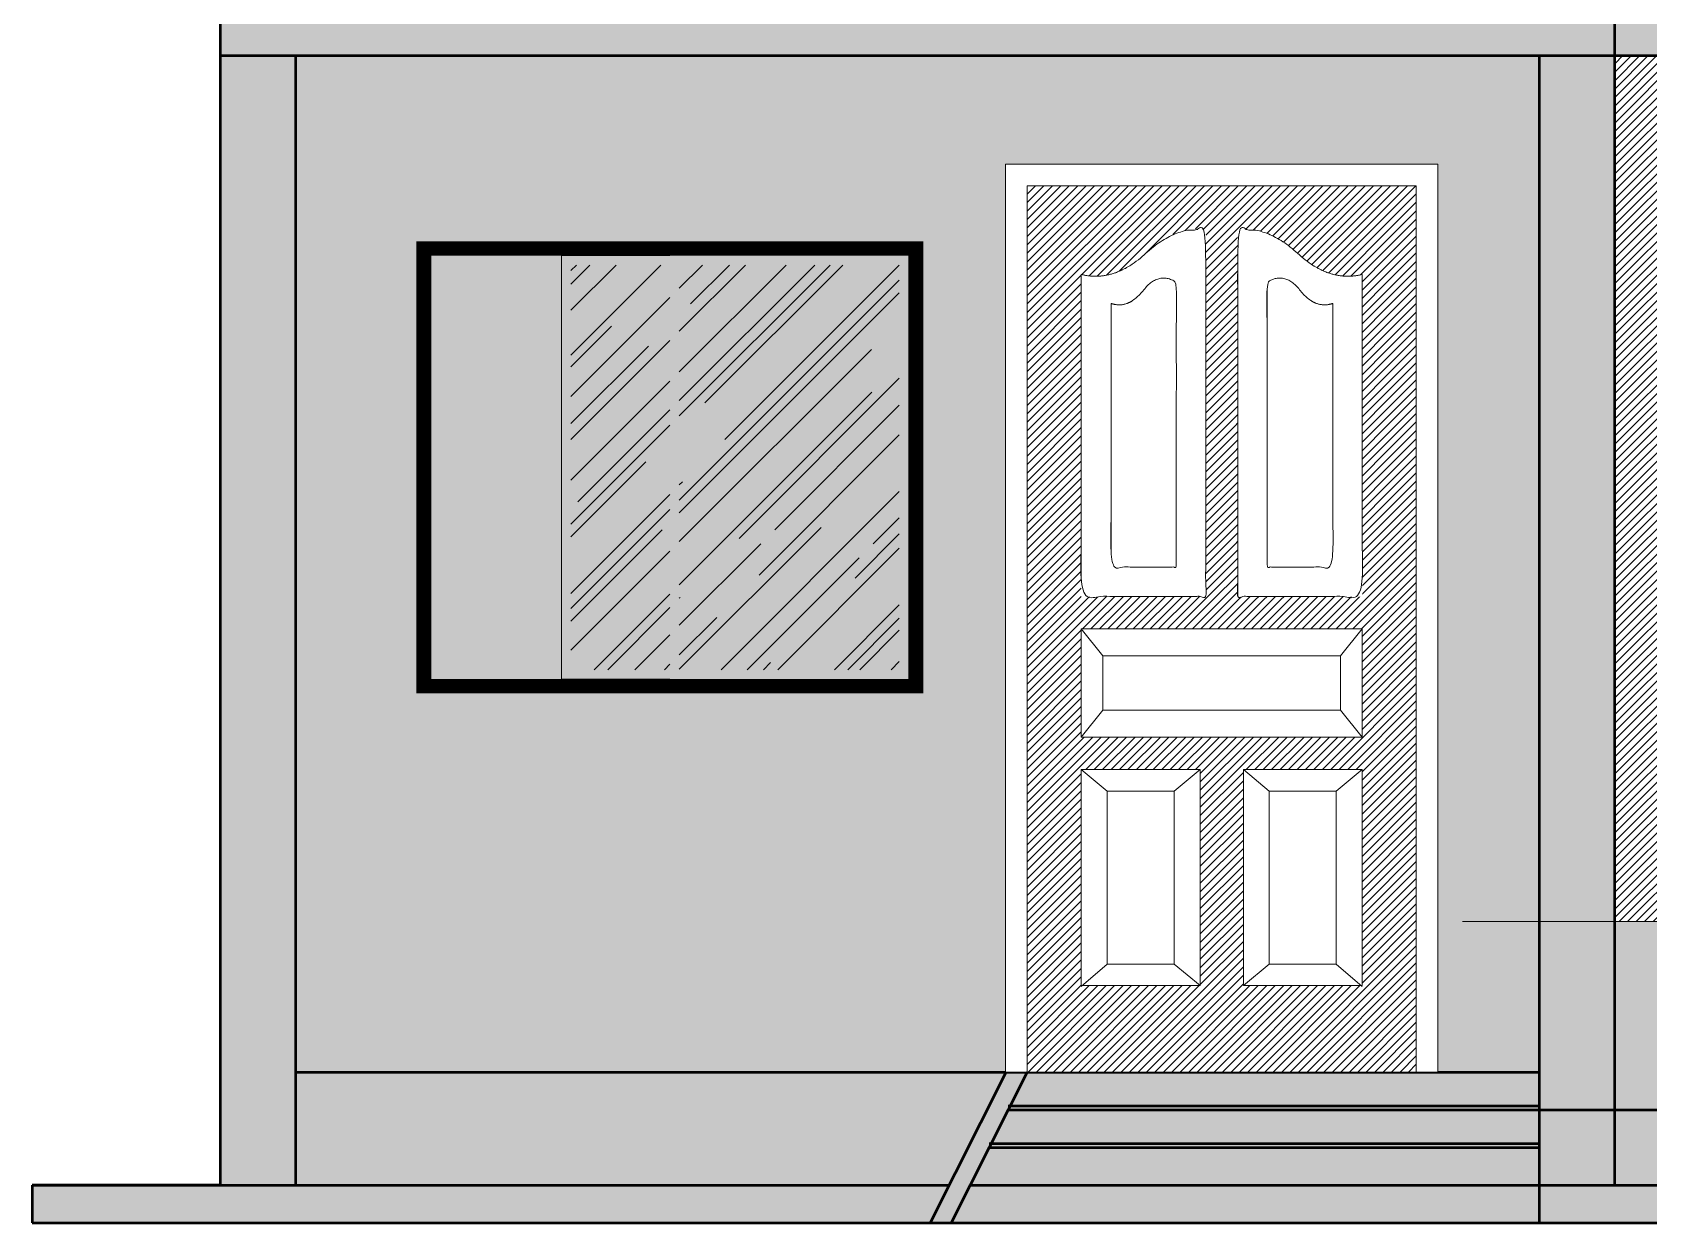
# Model space of a CAD drawing. Header units: millimetres. Extents: x -18002 to 19000, y -38859 to 21000.
# Drawn here: x -17058 to -12765, y -10517 to -7355 of the extents above; entities that cross this region are included whole.
import ezdxf

# ---------------------------------------------------------------- set-up
doc = ezdxf.new("R2010")
doc.units = ezdxf.units.MM
doc.set_wipeout_variables(frame=1)
for name, color, linetype, lineweight in [('A Door', 2, 'Continuous', 25), ('A Glaz', 4, 'Continuous', 25), ('A Wall', 7, 'Continuous', 50), ('A_Wall', 7, 'Continuous', 30), ('hatch', 8, 'Continuous', 0), ('TEXT', 250, 'Continuous', 0)]:
    doc.layers.add(name, color=color, linetype=linetype, lineweight=lineweight)
doc.layers.add('elevation', color=7, linetype='Continuous', lineweight=25, true_color=0xf5f3c7)
doc.layers.add('wall elev', color=7, linetype='Continuous', lineweight=0, true_color=0x9d5420)

msp = doc.modelspace()

# ---------------------------------------------------------------- hatches: boundary and pattern name
at = {"layer": 'A Glaz', "lineweight": 25}
h = msp.add_hatch(dxfattribs=at)
h.set_pattern_fill('ANSI31', color=256, scale=0.25, angle=45, style=0)
h.set_pattern_definition([(90, (836298.191, -261538.15856), (-0.79375, 9e-17), [])])
h.paths.add_polyline_path([(-14730.3, -7948.2), (-14730.3, -9073.2), (-15999, -9073.2), (-15999, -7948.2)])
h.paths.add_polyline_path([(-15339.6, -9048.2), (-15339.6, -7973.2), (-14755.3, -7973.2), (-14755.3, -9048.2)])
h.paths.add_polyline_path([(-14692.8, -7910.7), (-16036.5, -7910.7), (-16036.5, -9110.7), (-14692.8, -9110.7)])
h.paths.add_polyline_path([(-15339.6, -9048.2), (-15339.6, -7973.2), (-14755.3, -7973.2), (-14755.3, -9048.2)])
at = {"layer": 'A Glaz', "lineweight": 25, "ltscale": 20}
h = msp.add_hatch(color=256, dxfattribs=at)
h.set_gradient(color1=(185, 220, 233), one_color=1, tint=1, name='SPHERICAL')
h.paths.add_polyline_path([(-15364.6, -7973.2), (-15627.6, -7973.2), (-15627.6, -9048.2), (-15364.6, -9048.2)])
at = {"layer": 'A Glaz', "lineweight": 15}
h = msp.add_hatch(dxfattribs=at)
h.set_pattern_fill('AR-RROOF', color=256, scale=6.25, angle=45, style=0)
h.set_pattern_definition([(45, (-238548.98, -51304.16), (134.70384, 359.21024), [2381.25, -317.5, 793.75, -158.75]), (45, (-238455.81, -51098.73), (-261.54996, 37.04356), [476.25, -52.3875, 952.5, -119.0625]), (45, (-238588.27, -51152.61), (508.507003, 658.926293), [1270, -222.25, 635, -158.75])])
h.paths.add_polyline_path([(-15364.6, -7973.2), (-15627.6, -7973.2), (-15627.6, -9048.2), (-15364.6, -9048.2)])
h.paths.add_polyline_path([(-14755.3, -7973.2), (-15339.6, -7973.2), (-15339.6, -9048.2), (-14755.3, -9048.2)])
at = {"layer": 'A Glaz', "lineweight": 25, "ltscale": 20}
h = msp.add_hatch(color=256, dxfattribs=at)
h.set_gradient(color1=(185, 220, 233), one_color=1, tint=1, name='SPHERICAL')
h.paths.add_polyline_path([(-14755.3, -7973.2), (-15339.6, -7973.2), (-15339.6, -9048.2), (-14755.3, -9048.2)])
at = {"layer": 'A_Wall', "linetype": 'Continuous'}
h = msp.add_hatch(color=256, dxfattribs=at)
h.dxf.hatch_style = 1
h.paths.add_polyline_path([(-13055.1, -10207.1), (-14461, -10207.1), (-14466.1, -10217.1), (-13055.1, -10217.1)])
h.paths.add_polyline_path([(-13055.1, -10307.1), (-14511.6, -10307.1), (-14516.6, -10317.1), (-13055.1, -10317.1)])
h.paths.add_polyline_path([(-13055.1, -10407.1), (-14562.1, -10407.1), (-14567.2, -10417.1), (-13055.1, -10417.1)])
at = {"layer": 'elevation', "linetype": 'Continuous'}
h = msp.add_hatch(color=256, dxfattribs=at)
h.dxf.hatch_style = 1
h.paths.add_polyline_path([(-14473.2, -7705.4), (-13324.8, -7705.4), (-13324.8, -10117.1), (-13055.1, -10117.1), (-13055.1, -7417.1), (-16358, -7417.1), (-16358, -10117.1), (-14473.2, -10117.1)])
h.paths.add_polyline_path([(-13375.1, -4417.1), (-14098, -4417.1), (-14098, -4917.1), (-16558, -4917.1), (-16558, -6330.1), (-16515.1, -6330.1), (-15742.3, -6330.1), (-15699.4, -6330.1), (-14926.7, -6330.1), (-14883.7, -6330.1), (-14333.8, -6330.1), (-14333.8, -5249.1), (-13533.2, -5249.1), (-13533.2, -6330.1), (-13375.1, -6330.1)])
h.paths.add_polyline_path([(-9708, -6605.4), (-11705.1, -6605.4), (-11705.1, -7267.1), (-9708, -7267.1)])
h.paths.add_polyline_path([(-9708, -5206.5), (-11705.1, -5206.5), (-11705.1, -6505.4), (-9708, -6505.4)])
h.paths.add_polyline_path([(-15957.4, -6384.4), (-16515.1, -6384.4), (-16515.1, -6468.9), (-15957.4, -6468.9)])
h.paths.add_polyline_path([(-15957.4, -6365.8), (-16515.1, -6365.8), (-16515.1, -6375.9), (-15957.4, -6375.9)])
h.paths.add_polyline_path([(-15742.3, -6365.8), (-15957.4, -6365.8), (-15957.4, -6375.9), (-15742.3, -6375.9)])
h.paths.add_polyline_path([(-14926.7, -6375.9), (-15699.4, -6375.9), (-15699.4, -6384.4), (-14926.7, -6384.4)])
h.paths.add_polyline_path([(-15742.3, -6384.4), (-15957.4, -6384.4), (-15957.4, -6468.9), (-15742.3, -6468.9)])
h.paths.add_polyline_path([(-14926.7, -6384.4), (-15699.4, -6384.4), (-15699.4, -6468.9), (-14926.7, -6468.9)])
h.paths.add_polyline_path([(-15957.4, -6477.5), (-16515.1, -6477.5), (-16515.1, -6561.9), (-15957.4, -6561.9)])
h.paths.add_polyline_path([(-15742.3, -6477.5), (-15957.4, -6477.5), (-15957.4, -6561.9), (-15742.3, -6561.9)])
h.paths.add_polyline_path([(-14926.7, -6477.5), (-15699.4, -6477.5), (-15699.4, -6561.9), (-14926.7, -6561.9)])
at = {"layer": 'hatch', "linetype": 'Continuous'}
h = msp.add_hatch(color=256, dxfattribs=at)
h.dxf.hatch_style = 1
h.paths.add_polyline_path([(-13355.1, -6942.5), (-13375.1, -6942.5), (-13375.1, -7027), (-13355.1, -7027)])
h.paths.add_polyline_path([(-13355.1, -7035.5), (-13375.1, -7035.5), (-13375.1, -7117.1), (-13355.1, -7117.1)])
h.paths.add_polyline_path([(-13355.1, -6570.5), (-13375.1, -6570.5), (-13375.1, -6654.9), (-13355.1, -6654.9)])
h.paths.add_polyline_path([(-13355.1, -6477.5), (-13375.1, -6477.5), (-13375.1, -6561.9), (-13355.1, -6561.9)])
h.paths.add_polyline_path([(-13355.1, -6384.4), (-13375.1, -6384.4), (-13375.1, -6468.9), (-13355.1, -6468.9)])
h.paths.add_polyline_path([(-13355.1, -6365.8), (-13375.1, -6365.8), (-13375.1, -6375.9), (-13355.1, -6375.9)])
h.paths.add_polyline_path([(-11705.1, -4417.1), (-11855.1, -4417.1), (-11855.1, -7267.1), (-11705.1, -7267.1)])
h.paths.add_polyline_path([(-9708, -6505.4), (-11705.1, -6505.4), (-11705.1, -6605.4), (-9708, -6605.4)])
h.paths.add_polyline_path([(-9708, -5106.5), (-11705.1, -5106.5), (-11705.1, -5206.5), (-9708, -5206.5)])
h.paths.add_polyline_path([(-9558, -4417.1), (-9708, -4417.1), (-9708, -7267.1), (-9558, -7267.1)])
h.paths.add_polyline_path([(-9708, -7267.1), (-12855.1, -7267.1), (-12855.1, -7417.1), (-9708, -7417.1)])
h.paths.add_polyline_path([(-12855.1, -7117.1), (-16558, -7117.1), (-16558, -7417.1), (-12855.1, -7417.1), (-12855.1, -7267.1)])
h.paths.add_polyline_path([(-9558, -7267.1), (-9708, -7267.1), (-9708, -7417.1), (-9558, -7417.1)])
h.paths.add_polyline_path([(-9558, -7417.1), (-9708, -7417.1), (-9758, -7417.1), (-9758, -10417.1), (-9558, -10417.1)])
h.paths.add_polyline_path([(-12855.1, -7417.1), (-13055.1, -7417.1), (-13055.1, -10217.1), (-12855.1, -10217.1)])
h.paths.add_polyline_path([(-16358, -7417.1), (-16558, -7417.1), (-16558, -10417.1), (-16358, -10417.1)])
h.paths.add_polyline_path([(-12855.1, -10217.1), (-13055.1, -10217.1), (-13055.1, -10417.1), (-12855.1, -10417.1)])
h.paths.add_polyline_path([(-9758, -10217.1), (-12855.1, -10217.1), (-12855.1, -10417.1), (-9758, -10417.1)])
h.paths.add_polyline_path([(-14473.2, -10120.4), (-14473.2, -10117.1), (-16358, -10117.1), (-16358, -10417.1), (-14623.2, -10417.1)])
h = msp.add_hatch(color=256, dxfattribs=at)
h.dxf.hatch_style = 1
h.paths.add_polyline_path([(-9758, -10217.1), (-9758, -9717.1), (-12855.1, -9717.1), (-12855.1, -10217.1)])
h = msp.add_hatch(color=256, dxfattribs=at)
h.dxf.hatch_style = 1
h.paths.add_polyline_path([(-13055.1, -10217.1), (-14466.1, -10217.1), (-14511.6, -10307.1), (-13055.1, -10307.1)])
h.paths.add_polyline_path([(-13055.1, -10317.1), (-14516.6, -10317.1), (-14562.1, -10407.1), (-13055.1, -10407.1)])
h.paths.add_polyline_path([(-13055.1, -10417.1), (-14567.2, -10417.1), (-14617.7, -10517.1), (-13055.1, -10517.1)])
at = {"layer": 'TEXT', "linetype": 'Continuous'}
h = msp.add_hatch(color=256, dxfattribs=at)
h.dxf.hatch_style = 1
h.paths.add_polyline_path([(-17058, -10417.1), (-17058, -10517.1), (-14673.7, -10517.1), (-14623.2, -10417.1)])
h.paths.add_polyline_path([(-9058, -10517.1), (-9058, -10417.1), (-13055.1, -10417.1), (-13055.1, -10517.1)])
at = {"layer": 'wall elev', "linetype": 'Continuous'}
h = msp.add_hatch(dxfattribs=at)
h.set_pattern_fill('ANSI31', color=256, scale=5)
h.set_pattern_definition([(45, (-45558.013, -10417.117), (-11.22532, 11.22532), [])])
h.paths.add_polyline_path([(-11855.1, -4417.1), (-12855.1, -4417.1), (-12855.1, -7267.1), (-11855.1, -7267.1)])
h.paths.add_polyline_path([(-12905.1, -4417.1), (-13355.1, -4417.1), (-13355.1, -6330.1), (-13295.3, -6330.1), (-13252.4, -6330.1), (-12905.1, -6330.1)])
h.paths.add_polyline_path([(-9758, -7417.1), (-12855.1, -7417.1), (-12855.1, -9717.1), (-11988.2, -9717.1), (-11915.1, -9680.6), (-11359.2, -9680.6), (-10706.6, -9680.6), (-10440.8, -9680.6), (-10440.8, -9717.1), (-9758, -9717.1)])
h.paths.add_polyline_path([(-10639, -8470.6, -0.18484), (-10625.5, -8481.3), (-10352.8, -8963.6), (-10344.1, -8979.7, -0.098153), (-10344.1, -9487.2), (-11359.2, -9487.2), (-12374.3, -9487.2, -0.098153), (-12374.3, -8979.7, -0.07212), (-11359.2, -8883, -0.07212), (-10344.1, -8979.7), (-10352.8, -8963.6), (-10602.3, -8522.3, 0.005786), (-10647.9, -8507.4), (-10400.1, -8945.4, 0.067653), (-11359.2, -8862.4, 0.067653), (-12318.3, -8945.4), (-12070.6, -8507.4, 0.005786), (-12116.1, -8522.3), (-12093.4, -8482.2, -0.195575), (-12079.4, -8470.6, -0.086704), (-11359.2, -8375.4, -0.086704)], flags=16)
h.paths.add_polyline_path([(-10465, -9148.8, -0.414214), (-10440.8, -9173), (-10440.8, -9293.9, -0.414214), (-10465, -9318), (-10948.3, -9318), (-10948.3, -9366.4), (-11359.2, -9366.4), (-11770.1, -9366.4), (-11770.1, -9318), (-12253.5, -9318, -0.414214), (-12277.6, -9293.9), (-12277.6, -9173, -0.414214), (-12253.5, -9148.8), (-11794.3, -9148.8, -0.414214), (-11770.1, -9173), (-11770.1, -9269.7), (-11359.2, -9269.7), (-10948.3, -9269.7), (-10948.3, -9173, -0.414214), (-10924.2, -9148.8)], flags=0)
h.paths.add_polyline_path([(-10948.3, -9511.4), (-10730.8, -9511.4), (-10730.8, -9632.2), (-10948.3, -9632.2), (-11359.2, -9632.2), (-11770.1, -9632.2), (-11987.6, -9632.2), (-11987.6, -9511.4), (-11770.1, -9511.4), (-11770.1, -9535.6), (-11359.2, -9535.6), (-10948.3, -9535.6)], flags=16)

# ---------------------------------------------------------------- linework, layer by layer
at = {"layer": 'A Glaz', "lineweight": 20}
msp.add_lwpolyline([(-15364.6, -7948.2), (-15652.6, -7948.2), (-15652.6, -9073.2), (-15364.6, -9073.2)], dxfattribs=at)
at = {"layer": 'A Wall', "linetype": 'Continuous'}
for p, q in [((-16558, -7417.1), (-16558, -4417.1)), ((-12855.1, -7417.1), (-12855.1, -4417.1)), ((-16558, -10417.1), (-16558, -7417.1)), ((-16558, -7417.1), (-9558, -7417.1)), ((-16358, -10417.1), (-16358, -7417.1)), ((-13055.1, -10517.1), (-13055.1, -7417.1)), ((-12855.1, -10417.1), (-12855.1, -7417.1)), ((-16358, -10117.1), (-16358, -9117.1)), ((-16358, -10117.1), (-13058, -10117.1)), ((-14466.1, -10207.1), (-13055.1, -10207.1)), ((-14466.1, -10217.1), (-13055.1, -10217.1)), ((-13058, -10217.1), (-9758, -10217.1)), ((-14516.6, -10307.1), (-13055.1, -10307.1)), ((-14516.6, -10317.1), (-13055.1, -10317.1)), ((-16558, -10417.1), (-17058, -10417.1)), ((-17058, -10417.1), (-14623.2, -10417.1)), ((-17058, -10417.1), (-17058, -10517.1)), ((-16558, -10417.1), (-14623.2, -10417.1)), ((-16558, -10417.1), (-14623.2, -10417.1)), ((-14567.2, -10417.1), (-9058, -10417.1)), ((-14567.2, -10417.1), (-13058, -10417.1)), ((-14567.2, -10417.1), (-9558, -10417.1)), ((-17058, -10517.1), (-9058, -10517.1))]:
    msp.add_line(p, q, dxfattribs=at)
at = {"layer": 'hatch', "linetype": 'Continuous'}
for p, q in [((-9758, -9717.1), (-13259.9, -9717.1)), ((-13058, -10117.1), (-13055.1, -10207.1)), ((-13055.1, -10207.1), (-14461, -10207.1)), ((-14673.7, -10517.1), (-14617.7, -10517.1))]:
    msp.add_line(p, q, dxfattribs=at)

# ---------------------------------------------------------------- next in the draw order: wipeouts: each hides what was drawn before it
at = {"linetype": 'Continuous', "lineweight": 5}
msp.add_wipeout([(-14473.2, -7705.4), (-13324.8, -7705.4), (-13324.8, -10117.1), (-14473.2, -10117.1)], dxfattribs=at).dxf.layer = 'A Door'

# ---------------------------------------------------------------- next in the draw order: hatches: boundary and pattern name
at = {"layer": 'hatch', "linetype": 'Continuous'}
h = msp.add_hatch(color=256, dxfattribs=at)
h.dxf.hatch_style = 1
h.paths.add_polyline_path([(-14415.8, -10117.1), (-14473.2, -10117.1), (-14473.2, -10120.4), (-14673.7, -10517.1), (-14617.7, -10517.1)])

# ---------------------------------------------------------------- next in the draw order: linework, layer by layer
at = {"layer": 'A Door', "linetype": 'Continuous', "lineweight": 5}
msp.add_lwpolyline([(-14473.2, -7705.4), (-13324.8, -7705.4), (-13324.8, -10117.1), (-14473.2, -10117.1)], close=True, dxfattribs=at)
at = {"layer": 'A Wall', "linetype": 'Continuous'}
msp.add_line((-14473.2, -10120.4), (-14673.7, -10517.1), dxfattribs=at)
at = {"layer": 'hatch', "linetype": 'Continuous'}
for p, q in [((-14473.2, -10120.4), (-14673.7, -10517.1)), ((-14473.2, -10117.1), (-14473.2, -10120.4))]:
    msp.add_line(p, q, dxfattribs=at)

# ---------------------------------------------------------------- next in the draw order: wipeouts: each hides what was drawn before it
at = {"linetype": 'Continuous', "lineweight": 5}
msp.add_wipeout([(-14415.8, -7762.8), (-13382.2, -7762.8), (-13382.2, -10117.1), (-14415.8, -10117.1)], dxfattribs=at).dxf.layer = 'A Door'

# ---------------------------------------------------------------- next in the draw order: hatches: boundary and pattern name
at = {"layer": 'hatch', "linetype": 'Continuous'}
h = msp.add_hatch(color=256, dxfattribs=at)
h.dxf.hatch_style = 1
h.paths.add_polyline_path([(-13055.1, -10207.1), (-13058, -10117.1), (-14415.6, -10117.1), (-14461, -10207.1)])
at = {"layer": 'wall elev', "linetype": 'Continuous'}
h = msp.add_hatch(dxfattribs=at)
h.set_pattern_fill('ANSI31', color=256, scale=5)
h.set_pattern_definition([(45, (-41058.013, -10517.117), (-11.22532, 11.22532), [])])
h.paths.add_polyline_path([(-14415.8, -10117.1), (-13382.2, -10117.1), (-13382.2, -7762.8), (-14415.8, -7762.8)])
h.paths.add_polyline_path([(-14272.3, -8940), (-13525.8, -8940), (-13525.8, -9227.1), (-14272.3, -9227.1)], flags=16)
h.paths.add_polyline_path([(-14214.8, -9011.7), (-13583.2, -9011.7), (-13583.2, -9155.3), (-14214.8, -9155.3)], flags=0)
edge = h.paths.add_edge_path(flags=0)
edge.add_line((-14272.3, -8853.8), (-14272.3, -7998.2))
edge.add_spline(control_points=[(-14272.3, -7998.2), (-14185, -8020), (-14101, -7942.5), (-14099.7, -7941.3)], knot_values=[0, 0, 0, 1, 1.015625, 1.015625, 1.015625], degree=2, periodic=0)
edge.add_line((-14184.8, -7995.1), (-14184.8, -7995.1))
edge.add_spline(control_points=[(-14272.3, -7998.2), (-14185, -8020), (-14101, -7942.5), (-14099.7, -7941.3)], knot_values=[0, 0, 0, 1, 1.015625, 1.015625, 1.015625], degree=2, periodic=0)
edge.add_line((-14099.7, -7941.3), (-14077.8, -7921.2))
edge.add_line((-14077.8, -7921.2), (-14056.2, -7907.8))
edge.add_spline(control_points=[(-14053.6, -7906.3), (-14054.9, -7907.1), (-14056.2, -7907.8)], knot_values=[1.28125, 1.28125, 1.28125, 1.296875, 1.296875, 1.296875], degree=2, periodic=0)
edge.add_spline(control_points=[(-14003.2, -7884.1), (-14004.5, -7884.4), (-14005.7, -7884.8)], knot_values=[1.59375, 1.59375, 1.59375, 1.609375, 1.609375, 1.609375], degree=2, periodic=0)
edge.add_line((-14003.2, -7884.1), (-13977, -7876.8))
edge.add_line((-13977, -7876.8), (-13941.5, -7880.8))
edge.add_line((-13941.5, -7880.8), (-13941.5, -8853.8))
edge.add_line((-13941.5, -8853.8), (-14272.3, -8853.8))
h.paths.add_polyline_path([(-14272.3, -8853.8), (-14272.3, -7998.2), (-14269.5, -7998.9), (-14266.8, -7999.5), (-14264.1, -8000.1), (-14261.4, -8000.6), (-14258.7, -8001), (-14255.9, -8001.5), (-14253.2, -8001.8), (-14250.5, -8002.2), (-14247.8, -8002.4), (-14245.1, -8002.7), (-14242.4, -8002.8), (-14239.7, -8003), (-14237, -8003), (-14234.3, -8003.1), (-14231.6, -8003.1), (-14228.9, -8003), (-14226.2, -8002.9), (-14223.5, -8002.7), (-14220.9, -8002.5), (-14218.2, -8002.3), (-14215.5, -8002), (-14212.8, -8001.6), (-14210.1, -8001.2), (-14207.5, -8000.8), (-14204.8, -8000.3), (-14202.1, -7999.8), (-14199.4, -7999.2), (-14196.8, -7998.5), (-14194.1, -7997.8), (-14191.5, -7997.1), (-14188.8, -7996.3), (-14186.1, -7995.5), (-14183.5, -7994.6), (-14180.8, -7993.7), (-14178.2, -7992.7), (-14175.5, -7991.7), (-14172.9, -7990.6), (-14170.2, -7989.5), (-14167.6, -7988.4), (-14165, -7987.1), (-14162.3, -7985.9), (-14159.7, -7984.6), (-14157.1, -7983.2), (-14154.4, -7981.8), (-14151.8, -7980.4), (-14149.2, -7978.9), (-14146.6, -7977.3), (-14143.9, -7975.7), (-14141.3, -7974.1), (-14138.7, -7972.4), (-14136.1, -7970.7), (-14133.5, -7968.9), (-14130.9, -7967), (-14128.3, -7965.1), (-14125.6, -7963.2), (-14123, -7961.2), (-14120.4, -7959.2), (-14117.8, -7957.1), (-14115.7, -7955.4), (-14072.6, -7917.4), (-14023.1, -7888.4), (-13970.8, -7876.7), (-13941.5, -7881), (-13941.5, -8853.8)], flags=16)
edge = h.paths.add_edge_path(flags=0)
edge.add_spline(control_points=[(-14191.6, -8075.7), (-14190.9, -8075.9), (-14190.2, -8076.1)], knot_values=[0.015625, 0.015625, 0.015625, 0.03125, 0.03125, 0.03125], degree=2, periodic=0)
edge.add_line((-14190.2, -8076.1), (-14191.6, -8075.7))
h.paths.add_polyline_path([(-14193, -8775.7), (-14193, -8075.2), (-14191.6, -8075.7), (-14190.2, -8076.1), (-14188.7, -8076.5), (-14187.3, -8076.9), (-14185.9, -8077.3), (-14184.5, -8077.6), (-14183, -8077.9), (-14181.6, -8078.1), (-14180.2, -8078.4), (-14178.8, -8078.6), (-14177.4, -8078.7), (-14176, -8078.8), (-14174.6, -8078.9), (-14173.2, -8079), (-14171.8, -8079), (-14170.4, -8079), (-14169, -8079), (-14167.6, -8078.9), (-14166.3, -8078.8), (-14164.9, -8078.7), (-14163.5, -8078.5), (-14162.1, -8078.3), (-14160.8, -8078.1), (-14159.4, -8077.8), (-14158, -8077.5), (-14156.6, -8077.2), (-14155.3, -8076.8), (-14153.9, -8076.4), (-14152.6, -8076), (-14151.2, -8075.5), (-14149.9, -8075), (-14148.5, -8074.5), (-14147.2, -8073.9), (-14145.8, -8073.3), (-14144.5, -8072.7), (-14143.2, -8072), (-14141.8, -8071.3), (-14140.5, -8070.6), (-14139.2, -8069.8), (-14137.8, -8069), (-14136.5, -8068.2), (-14135.2, -8067.3), (-14133.9, -8066.5), (-14132.6, -8065.5), (-14131.3, -8064.6), (-14130, -8063.6), (-14128.7, -8062.6), (-14127.3, -8061.5), (-14126.1, -8060.4), (-14124.8, -8059.3), (-14123.5, -8058.1), (-14122.2, -8057), (-14120.9, -8055.7), (-14119.6, -8054.5), (-14119.4, -8054.3), (-14078.4, -8007.1), (-14019.6, -8008.9), (-14019.6, -8775.7)], flags=0)
h.paths.add_polyline_path([(-14272.3, -9313.2), (-13956.4, -9313.2), (-13956.4, -9887.4), (-14272.3, -9887.4)], flags=16)
h.paths.add_polyline_path([(-14203.4, -9370.6), (-14025.4, -9370.6), (-14025.4, -9830), (-14203.4, -9830)], flags=0)
edge = h.paths.add_edge_path(flags=16)
edge.add_spline(control_points=[(-13739.4, -7909.5), (-13740.6, -7908.6), (-13741.9, -7907.8)], knot_values=[1.265625, 1.265625, 1.265625, 1.28125, 1.28125, 1.28125], degree=2, periodic=0)
edge.add_line((-13741.9, -7907.8), (-13739.4, -7909.5))
edge = h.paths.add_edge_path(flags=0)
edge.add_spline(control_points=[(-13658.7, -8069.8), (-13658, -8070.2), (-13657.4, -8070.6)], knot_values=[0.59375, 0.59375, 0.59375, 0.609375, 0.609375, 0.609375], degree=2, periodic=0)
edge.add_line((-13657.4, -8070.6), (-13658.7, -8069.8))
h.paths.add_polyline_path([(-13778.4, -8775.7), (-13778.4, -8012.9), (-13730.6, -8004.8), (-13703.2, -8026.2), (-13700.4, -8029.6), (-13664.1, -8066.4), (-13664, -8066.5), (-13662.7, -8067.3), (-13661.4, -8068.2), (-13660, -8069), (-13658.7, -8069.8), (-13657.4, -8070.6), (-13656, -8071.3), (-13654.7, -8072), (-13653.3, -8072.7), (-13652, -8073.3), (-13650.6, -8073.9), (-13649.2, -8074.5), (-13647.9, -8075), (-13646.5, -8075.5), (-13645.1, -8076), (-13643.8, -8076.4), (-13642.4, -8076.8), (-13641, -8077.2), (-13639.6, -8077.5), (-13638.2, -8077.8), (-13636.8, -8078.1), (-13635.4, -8078.3), (-13634, -8078.5), (-13632.6, -8078.7), (-13631.2, -8078.8), (-13629.8, -8078.9), (-13628.4, -8079), (-13627, -8079), (-13625.6, -8079), (-13624.1, -8079), (-13622.7, -8078.9), (-13621.3, -8078.8), (-13619.9, -8078.7), (-13618.4, -8078.6), (-13617, -8078.4), (-13615.5, -8078.1), (-13614.1, -8077.9), (-13612.6, -8077.6), (-13611.2, -8077.3), (-13609.7, -8076.9), (-13608.3, -8076.5), (-13606.8, -8076.1), (-13605.3, -8075.7), (-13603.9, -8075.2), (-13603.9, -8775.7)], flags=16)
h.paths.add_polyline_path([(-13841.6, -9313.2), (-13525.8, -9313.2), (-13525.8, -9887.4), (-13841.6, -9887.4)], flags=16)
h.paths.add_polyline_path([(-13772.7, -9370.6), (-13594.7, -9370.6), (-13594.7, -9830), (-13772.7, -9830)], flags=0)
h.paths.add_polyline_path([(-14071.5, -8006.7), (-14090.3, -8022.7), (-14066.2, -8003.1), (-14041.3, -8009.4), (-14042.7, -8009), (-14044.1, -8008.8), (-14045.6, -8008.5), (-14047, -8008.3), (-14048.4, -8008.1), (-14049.8, -8008)], flags=0)
h.paths.add_polyline_path([(-13682.3, -8050.5), (-13681, -8051.9), (-13679.7, -8053.2), (-13678.8, -8054.1), (-13694.9, -8035.5), (-13682.4, -8050.4)], flags=0)
h.paths.add_polyline_path([(-13687.8, -7950.7), (-13685.4, -7952.8), (-13682.8, -7955), (-13682.4, -7955.4), (-13700.9, -7939)], flags=16)

# ---------------------------------------------------------------- next in the draw order: linework, layer by layer
at = {"layer": 'A Door', "linetype": 'Continuous', "lineweight": 5}
msp.add_lwpolyline([(-14415.8, -7762.8), (-13382.2, -7762.8), (-13382.2, -10117.1), (-14415.8, -10117.1)], close=True, dxfattribs=at)
at = {"layer": 'A Wall', "linetype": 'Continuous'}
msp.add_line((-14415.6, -10117.1), (-14617.7, -10517.1), dxfattribs=at)
at = {"layer": 'hatch', "linetype": 'Continuous'}
for p, q in [((-14617.7, -10517.1), (-14415.8, -10117.1)), ((-14473.2, -10117.1), (-14415.6, -10117.1)), ((-14461, -10207.1), (-14415.8, -10117.1)), ((-14415.6, -10117.1), (-13324.8, -10117.1)), ((-14415.6, -10117.1), (-13058, -10117.1))]:
    msp.add_line(p, q, dxfattribs=at)

# ---------------------------------------------------------------- next in the draw order: wipeouts: each hides what was drawn before it
at = {"linetype": 'Continuous', "lineweight": 5}
for points in [[(-14272.3, -7998.2), (-14269.5, -7998.9), (-14266.8, -7999.5), (-14264.1, -8000.1), (-14261.4, -8000.6), (-14258.7, -8001), (-14255.9, -8001.5), (-14253.2, -8001.8), (-14250.5, -8002.2), (-14247.8, -8002.4), (-14245.1, -8002.7), (-14242.4, -8002.8), (-14239.7, -8003), (-14237, -8003), (-14234.3, -8003.1), (-14231.6, -8003.1), (-14228.9, -8003), (-14226.2, -8002.9), (-14223.5, -8002.7), (-14220.9, -8002.5), (-14218.2, -8002.3), (-14215.5, -8002), (-14212.8, -8001.6), (-14210.1, -8001.2), (-14207.5, -8000.8), (-14204.8, -8000.3), (-14202.1, -7999.8), (-14199.4, -7999.2), (-14196.8, -7998.5), (-14194.1, -7997.8), (-14191.5, -7997.1), (-14188.8, -7996.3), (-14186.1, -7995.5), (-14183.5, -7994.6), (-14180.8, -7993.7), (-14178.2, -7992.7), (-14175.5, -7991.7), (-14172.9, -7990.6), (-14170.2, -7989.5), (-14167.6, -7988.4), (-14165, -7987.1), (-14162.3, -7985.9), (-14159.7, -7984.6), (-14157.1, -7983.2), (-14154.4, -7981.8), (-14151.8, -7980.4), (-14149.2, -7978.9), (-14146.6, -7977.3), (-14143.9, -7975.7), (-14141.3, -7974.1), (-14138.7, -7972.4), (-14136.1, -7970.7), (-14133.5, -7968.9), (-14130.9, -7967), (-14128.3, -7965.1), (-14125.6, -7963.2), (-14123, -7961.2), (-14120.4, -7959.2), (-14117.8, -7957.1), (-14115.2, -7955), (-14112.7, -7952.8), (-14110.1, -7950.6), (-14107.5, -7948.4), (-14104.9, -7946), (-14102.3, -7943.7), (-14099.7, -7941.3), (-14097.1, -7939), (-14094.6, -7936.7), (-14092, -7934.5), (-14089.4, -7932.3), (-14086.8, -7930.2), (-14084.3, -7928.1), (-14081.7, -7926), (-14079.1, -7924), (-14076.6, -7922), (-14074, -7920.1), (-14071.5, -7918.2), (-14068.9, -7916.4), (-14066.3, -7914.6), (-14063.8, -7912.8), (-14061.2, -7911.1), (-14058.7, -7909.5), (-14056.2, -7907.8), (-14053.6, -7906.3), (-14051.1, -7904.7), (-14048.5, -7903.3), (-14046, -7901.8), (-14043.5, -7900.4), (-14040.9, -7899.1), (-14038.4, -7897.8), (-14035.9, -7896.5), (-14033.3, -7895.3), (-14030.8, -7894.1), (-14028.3, -7893), (-14025.8, -7891.9), (-14023.3, -7890.8), (-14020.8, -7889.8), (-14018.2, -7888.9), (-14015.7, -7888), (-14013.2, -7887.1), (-14010.7, -7886.3), (-14008.2, -7885.5), (-14005.7, -7884.8), (-14003.2, -7884.1), (-14000.7, -7883.4), (-13998.2, -7882.8), (-13995.7, -7882.3), (-13993.3, -7881.7), (-13990.8, -7881.3), (-13988.3, -7880.9), (-13985.8, -7880.5), (-13983.3, -7880.1), (-13980.9, -7879.8), (-13978.4, -7879.6), (-13975.9, -7879.4), (-13973.4, -7879.2), (-13971, -7879.1), (-13968.5, -7879), (-13966, -7879), (-13963.6, -7879), (-13961.1, -7879.1), (-13958.7, -7879.2), (-13956.2, -7879.3), (-13953.7, -7879.5), (-13951.3, -7879.7), (-13948.8, -7880), (-13946.4, -7880.3), (-13944, -7880.7), (-13941.5, -7881.1), (-13941.5, -8853.8), (-14272.3, -8853.8)], [(-13525.8, -7998.2), (-13528.5, -7998.9), (-13531.2, -7999.5), (-13534, -8000.1), (-13536.7, -8000.6), (-13539.4, -8001), (-13542.1, -8001.5), (-13544.8, -8001.8), (-13547.5, -8002.2), (-13550.2, -8002.4), (-13552.9, -8002.7), (-13555.6, -8002.8), (-13558.3, -8003), (-13561, -8003), (-13563.7, -8003.1), (-13566.4, -8003.1), (-13569.1, -8003), (-13571.8, -8002.9), (-13574.5, -8002.7), (-13577.2, -8002.5), (-13579.9, -8002.3), (-13582.6, -8002), (-13585.2, -8001.6), (-13587.9, -8001.2), (-13590.6, -8000.8), (-13593.3, -8000.3), (-13595.9, -7999.8), (-13598.6, -7999.2), (-13601.3, -7998.5), (-13603.9, -7997.8), (-13606.6, -7997.1), (-13609.3, -7996.3), (-13611.9, -7995.5), (-13614.6, -7994.6), (-13617.2, -7993.7), (-13619.9, -7992.7), (-13622.5, -7991.7), (-13625.2, -7990.6), (-13627.8, -7989.5), (-13630.4, -7988.4), (-13633.1, -7987.1), (-13635.7, -7985.9), (-13638.4, -7984.6), (-13641, -7983.2), (-13643.6, -7981.8), (-13646.2, -7980.4), (-13648.9, -7978.9), (-13651.5, -7977.3), (-13654.1, -7975.7), (-13656.7, -7974.1), (-13659.4, -7972.4), (-13662, -7970.7), (-13664.6, -7968.9), (-13667.2, -7967), (-13669.8, -7965.1), (-13672.4, -7963.2), (-13675, -7961.2), (-13677.6, -7959.2), (-13680.2, -7957.1), (-13682.8, -7955), (-13685.4, -7952.8), (-13688, -7950.6), (-13690.6, -7948.4), (-13693.2, -7946), (-13695.7, -7943.7), (-13698.3, -7941.3), (-13700.9, -7939), (-13703.5, -7936.7), (-13706.1, -7934.5), (-13708.6, -7932.3), (-13711.2, -7930.2), (-13713.8, -7928.1), (-13716.3, -7926), (-13718.9, -7924), (-13721.5, -7922), (-13724, -7920.1), (-13726.6, -7918.2), (-13729.2, -7916.4), (-13731.7, -7914.6), (-13734.3, -7912.8), (-13736.8, -7911.1), (-13739.4, -7909.5), (-13741.9, -7907.8), (-13744.4, -7906.3), (-13747, -7904.7), (-13749.5, -7903.3), (-13752.1, -7901.8), (-13754.6, -7900.4), (-13757.1, -7899.1), (-13759.6, -7897.8), (-13762.2, -7896.5), (-13764.7, -7895.3), (-13767.2, -7894.1), (-13769.7, -7893), (-13772.3, -7891.9), (-13774.8, -7890.8), (-13777.3, -7889.8), (-13779.8, -7888.9), (-13782.3, -7888), (-13784.8, -7887.1), (-13787.3, -7886.3), (-13789.8, -7885.5), (-13792.3, -7884.8), (-13794.8, -7884.1), (-13797.3, -7883.4), (-13799.8, -7882.8), (-13802.3, -7882.3), (-13804.8, -7881.7), (-13807.3, -7881.3), (-13809.8, -7880.9), (-13812.2, -7880.5), (-13814.7, -7880.1), (-13817.2, -7879.8), (-13819.7, -7879.6), (-13822.1, -7879.4), (-13824.6, -7879.2), (-13827.1, -7879.1), (-13829.6, -7879), (-13832, -7879), (-13834.5, -7879), (-13836.9, -7879.1), (-13839.4, -7879.2), (-13841.8, -7879.3), (-13844.3, -7879.5), (-13846.8, -7879.7), (-13849.2, -7880), (-13851.6, -7880.3), (-13854.1, -7880.7), (-13856.5, -7881.1), (-13856.5, -8853.8), (-13525.8, -8853.8)], [(-14272.3, -8940), (-13525.8, -8940), (-13525.8, -9227.1), (-14272.3, -9227.1)], [(-14272.3, -9313.2), (-13956.4, -9313.2), (-13956.4, -9887.4), (-14272.3, -9887.4)], [(-13841.6, -9313.2), (-13525.8, -9313.2), (-13525.8, -9887.4), (-13841.6, -9887.4)]]:
    msp.add_wipeout(points, dxfattribs=at).dxf.layer = 'A Door'

# ---------------------------------------------------------------- next in the draw order: linework, layer by layer
at = {"layer": 'A Door', "linetype": 'Continuous', "lineweight": 5}
for p, q in [((-14214.8, -9011.7), (-14272.3, -8940)), ((-14272.3, -9227.1), (-14214.8, -9155.3))]:
    msp.add_line(p, q, dxfattribs=at)
for points in [[(-14272.3, -8940), (-13525.8, -8940), (-13525.8, -9227.1), (-14272.3, -9227.1)], [(-14272.3, -9313.2), (-13956.4, -9313.2), (-13956.4, -9887.4), (-14272.3, -9887.4)], [(-13841.6, -9313.2), (-13525.8, -9313.2), (-13525.8, -9887.4), (-13841.6, -9887.4)]]:
    msp.add_lwpolyline(points, close=True, dxfattribs=at)
for points in [[(-14272.3, -7998.2), (-14185, -8020), (-14019.6, -7867.3), (-13941.5, -7881.1), (-13941.5, -8367.5), (-13941.5, -8853.8), (-14106.9, -8853.8), (-14272.3, -8853.8), (-14272.3, -8426), (-14272.3, -7998.2)], [(-13525.8, -7998.2), (-13613.1, -8020), (-13778.4, -7867.3), (-13856.5, -7881.1), (-13856.5, -8367.5), (-13856.5, -8853.8), (-13691.2, -8853.8), (-13525.8, -8853.8), (-13525.8, -8426), (-13525.8, -7998.2)]]:
    msp.add_open_spline(points, degree=2, knots=[0, 0, 0, 1, 2, 2, 3, 3, 4, 4, 5, 5, 5], dxfattribs=at)

# ---------------------------------------------------------------- next in the draw order: wipeouts: each hides what was drawn before it
at = {"linetype": 'Continuous', "lineweight": 5}
for points in [[(-14193, -8075.2), (-14191.6, -8075.7), (-14190.2, -8076.1), (-14188.7, -8076.5), (-14187.3, -8076.9), (-14185.9, -8077.3), (-14184.5, -8077.6), (-14183, -8077.9), (-14181.6, -8078.1), (-14180.2, -8078.4), (-14178.8, -8078.6), (-14177.4, -8078.7), (-14176, -8078.8), (-14174.6, -8078.9), (-14173.2, -8079), (-14171.8, -8079), (-14170.4, -8079), (-14169, -8079), (-14167.6, -8078.9), (-14166.3, -8078.8), (-14164.9, -8078.7), (-14163.5, -8078.5), (-14162.1, -8078.3), (-14160.8, -8078.1), (-14159.4, -8077.8), (-14158, -8077.5), (-14156.6, -8077.2), (-14155.3, -8076.8), (-14153.9, -8076.4), (-14152.6, -8076), (-14151.2, -8075.5), (-14149.9, -8075), (-14148.5, -8074.5), (-14147.2, -8073.9), (-14145.8, -8073.3), (-14144.5, -8072.7), (-14143.2, -8072), (-14141.8, -8071.3), (-14140.5, -8070.6), (-14139.2, -8069.8), (-14137.8, -8069), (-14136.5, -8068.2), (-14135.2, -8067.3), (-14133.9, -8066.5), (-14132.6, -8065.5), (-14131.3, -8064.6), (-14130, -8063.6), (-14128.7, -8062.6), (-14127.3, -8061.5), (-14126.1, -8060.4), (-14124.8, -8059.3), (-14123.5, -8058.1), (-14122.2, -8057), (-14120.9, -8055.7), (-14119.6, -8054.5), (-14118.3, -8053.2), (-14117, -8051.9), (-14115.8, -8050.5), (-14114.5, -8049.1), (-14113.2, -8047.7), (-14111.9, -8046.3), (-14110.7, -8044.8), (-14109.4, -8043.3), (-14108.2, -8041.7), (-14106.9, -8040.1), (-14105.6, -8038.6), (-14104.4, -8037), (-14103.1, -8035.5), (-14101.8, -8034.1), (-14100.6, -8032.7), (-14099.3, -8031.3), (-14098, -8029.9), (-14096.7, -8028.6), (-14095.5, -8027.4), (-14094.2, -8026.2), (-14092.9, -8025), (-14091.6, -8023.8), (-14090.3, -8022.7), (-14089, -8021.7), (-14087.7, -8020.6), (-14086.4, -8019.7), (-14085.1, -8018.7), (-14083.7, -8017.8), (-14082.4, -8016.9), (-14081.1, -8016.1), (-14079.8, -8015.3), (-14078.4, -8014.6), (-14077.1, -8013.9), (-14075.8, -8013.2), (-14074.4, -8012.6), (-14073.1, -8012), (-14071.8, -8011.4), (-14070.4, -8010.9), (-14069.1, -8010.5), (-14067.7, -8010), (-14066.3, -8009.6), (-14065, -8009.3), (-14063.6, -8009), (-14062.2, -8008.7), (-14060.9, -8008.5), (-14059.5, -8008.3), (-14058.1, -8008.1), (-14056.7, -8008), (-14055.3, -8007.9), (-14054, -8007.9), (-14052.6, -8007.9), (-14051.2, -8007.9), (-14049.8, -8008), (-14048.4, -8008.1), (-14047, -8008.3), (-14045.6, -8008.5), (-14044.1, -8008.8), (-14042.7, -8009), (-14041.3, -8009.4), (-14039.9, -8009.7), (-14038.5, -8010.1), (-14037, -8010.6), (-14035.6, -8011), (-14034.2, -8011.5), (-14032.7, -8012.1), (-14031.3, -8012.7), (-14029.8, -8013.3), (-14028.4, -8014), (-14026.9, -8014.7), (-14025.5, -8015.5), (-14024, -8016.3), (-14022.5, -8017.1), (-14021.1, -8018), (-14019.6, -8018.9), (-14019.6, -8775.7), (-14193, -8775.7)], [(-13603.9, -8075.2), (-13605.3, -8075.7), (-13606.8, -8076.1), (-13608.3, -8076.5), (-13609.7, -8076.9), (-13611.2, -8077.3), (-13612.6, -8077.6), (-13614.1, -8077.9), (-13615.5, -8078.1), (-13617, -8078.4), (-13618.4, -8078.6), (-13619.9, -8078.7), (-13621.3, -8078.8), (-13622.7, -8078.9), (-13624.1, -8079), (-13625.6, -8079), (-13627, -8079), (-13628.4, -8079), (-13629.8, -8078.9), (-13631.2, -8078.8), (-13632.6, -8078.7), (-13634, -8078.5), (-13635.4, -8078.3), (-13636.8, -8078.1), (-13638.2, -8077.8), (-13639.6, -8077.5), (-13641, -8077.2), (-13642.4, -8076.8), (-13643.8, -8076.4), (-13645.1, -8076), (-13646.5, -8075.5), (-13647.9, -8075), (-13649.2, -8074.5), (-13650.6, -8073.9), (-13652, -8073.3), (-13653.3, -8072.7), (-13654.7, -8072), (-13656, -8071.3), (-13657.4, -8070.6), (-13658.7, -8069.8), (-13660, -8069), (-13661.4, -8068.2), (-13662.7, -8067.3), (-13664, -8066.5), (-13665.4, -8065.5), (-13666.7, -8064.6), (-13668, -8063.6), (-13669.3, -8062.6), (-13670.6, -8061.5), (-13671.9, -8060.4), (-13673.2, -8059.3), (-13674.5, -8058.1), (-13675.8, -8057), (-13677.1, -8055.7), (-13678.4, -8054.5), (-13679.7, -8053.2), (-13681, -8051.9), (-13682.3, -8050.5), (-13683.6, -8049.1), (-13684.8, -8047.7), (-13686.1, -8046.3), (-13687.4, -8044.8), (-13688.6, -8043.3), (-13689.9, -8041.7), (-13691.2, -8040.1), (-13692.4, -8038.6), (-13693.7, -8037), (-13694.9, -8035.5), (-13696.2, -8034.1), (-13697.5, -8032.7), (-13698.8, -8031.3), (-13700, -8029.9), (-13701.3, -8028.6), (-13702.6, -8027.4), (-13703.9, -8026.2), (-13705.2, -8025), (-13706.5, -8023.8), (-13707.8, -8022.7), (-13709.1, -8021.7), (-13710.4, -8020.6), (-13711.7, -8019.7), (-13713, -8018.7), (-13714.3, -8017.8), (-13715.6, -8016.9), (-13716.9, -8016.1), (-13718.3, -8015.3), (-13719.6, -8014.6), (-13720.9, -8013.9), (-13722.3, -8013.2), (-13723.6, -8012.6), (-13725, -8012), (-13726.3, -8011.4), (-13727.6, -8010.9), (-13729, -8010.5), (-13730.4, -8010), (-13731.7, -8009.6), (-13733.1, -8009.3), (-13734.4, -8009), (-13735.8, -8008.7), (-13737.2, -8008.5), (-13738.6, -8008.3), (-13739.9, -8008.1), (-13741.3, -8008), (-13742.7, -8007.9), (-13744.1, -8007.9), (-13745.5, -8007.9), (-13746.9, -8007.9), (-13748.3, -8008), (-13749.7, -8008.1), (-13751.1, -8008.3), (-13752.5, -8008.5), (-13753.9, -8008.8), (-13755.3, -8009), (-13756.7, -8009.4), (-13758.2, -8009.7), (-13759.6, -8010.1), (-13761, -8010.6), (-13762.5, -8011), (-13763.9, -8011.5), (-13765.3, -8012.1), (-13766.8, -8012.7), (-13768.2, -8013.3), (-13769.7, -8014), (-13771.1, -8014.7), (-13772.6, -8015.5), (-13774, -8016.3), (-13775.5, -8017.1), (-13777, -8018), (-13778.4, -8018.9), (-13778.4, -8775.7), (-13603.9, -8775.7)], [(-14214.8, -9011.7), (-13583.2, -9011.7), (-13583.2, -9155.3), (-14214.8, -9155.3)], [(-14272.3, -9313.2), (-13956.4, -9313.2), (-13956.4, -9887.4), (-14272.3, -9887.4)], [(-13841.6, -9313.2), (-13525.8, -9313.2), (-13525.8, -9887.4), (-13841.6, -9887.4)]]:
    msp.add_wipeout(points, dxfattribs=at).dxf.layer = 'A Door'

# ---------------------------------------------------------------- next in the draw order: linework, layer by layer
at = {"layer": 'A Door', "linetype": 'Continuous', "lineweight": 5}
for p, q in [((-13583.2, -9011.7), (-13525.8, -8940)), ((-13525.8, -9227.1), (-13583.2, -9155.3))]:
    msp.add_line(p, q, dxfattribs=at)
for points in [[(-14214.8, -9011.7), (-13583.2, -9011.7), (-13583.2, -9155.3), (-14214.8, -9155.3)], [(-14272.3, -9313.2), (-13956.4, -9313.2), (-13956.4, -9887.4), (-14272.3, -9887.4)], [(-13841.6, -9313.2), (-13525.8, -9313.2), (-13525.8, -9887.4), (-13841.6, -9887.4)]]:
    msp.add_lwpolyline(points, close=True, dxfattribs=at)
for points in [[(-14193, -8075.2), (-14147.1, -8091.3), (-14066.7, -7989), (-14019.6, -8018.9), (-14019.6, -8397.3), (-14019.6, -8775.7), (-14106.3, -8775.7), (-14193, -8775.7), (-14193, -8425.5), (-14193, -8075.2)], [(-13603.9, -8075.2), (-13651, -8091.3), (-13731.4, -7989), (-13778.4, -8018.9), (-13778.4, -8397.3), (-13778.4, -8775.7), (-13691.2, -8775.7), (-13603.9, -8775.7), (-13603.9, -8425.5), (-13603.9, -8075.2)]]:
    msp.add_open_spline(points, degree=2, knots=[0, 0, 0, 1, 2, 2, 3, 3, 4, 4, 5, 5, 5], dxfattribs=at)

# ---------------------------------------------------------------- next in the draw order: wipeouts: each hides what was drawn before it
at = {"linetype": 'Continuous', "lineweight": 5}
for points in [[(-14272.3, -9313.2), (-13956.4, -9313.2), (-13956.4, -9887.4), (-14272.3, -9887.4)], [(-13841.6, -9313.2), (-13525.8, -9313.2), (-13525.8, -9887.4), (-13841.6, -9887.4)]]:
    msp.add_wipeout(points, dxfattribs=at).dxf.layer = 'A Door'

# ---------------------------------------------------------------- next in the draw order: linework, layer by layer
at = {"layer": 'A Door', "linetype": 'Continuous', "lineweight": 5}
for points in [[(-14272.3, -9313.2), (-13956.4, -9313.2), (-13956.4, -9887.4), (-14272.3, -9887.4)], [(-13841.6, -9313.2), (-13525.8, -9313.2), (-13525.8, -9887.4), (-13841.6, -9887.4)]]:
    msp.add_lwpolyline(points, close=True, dxfattribs=at)

# ---------------------------------------------------------------- next in the draw order: wipeouts: each hides what was drawn before it
at = {"linetype": 'Continuous', "lineweight": 5}
for points in [[(-14203.4, -9370.6), (-14025.4, -9370.6), (-14025.4, -9830), (-14203.4, -9830)], [(-13772.7, -9370.6), (-13594.7, -9370.6), (-13594.7, -9830), (-13772.7, -9830)]]:
    msp.add_wipeout(points, dxfattribs=at).dxf.layer = 'A Door'

# ---------------------------------------------------------------- next in the draw order: linework, layer by layer
at = {"layer": 'A Door', "linetype": 'Continuous', "lineweight": 5}
for p, q in [((-14203.4, -9370.6), (-14272.3, -9313.2)), ((-13956.4, -9313.2), (-14025.4, -9370.6)), ((-13841.6, -9313.2), (-13772.7, -9370.6)), ((-13594.7, -9370.6), (-13525.8, -9313.2)), ((-14203.4, -9830), (-14272.3, -9889.4)), ((-14025.4, -9830), (-13956.4, -9887.4)), ((-13772.7, -9830), (-13841.6, -9887.4)), ((-13594.7, -9830), (-13525.8, -9889.4))]:
    msp.add_line(p, q, dxfattribs=at)
for points in [[(-14203.4, -9370.6), (-14025.4, -9370.6), (-14025.4, -9830), (-14203.4, -9830)], [(-13772.7, -9370.6), (-13594.7, -9370.6), (-13594.7, -9830), (-13772.7, -9830)]]:
    msp.add_lwpolyline(points, close=True, dxfattribs=at)

doc.saveas('drawing.dxf')
